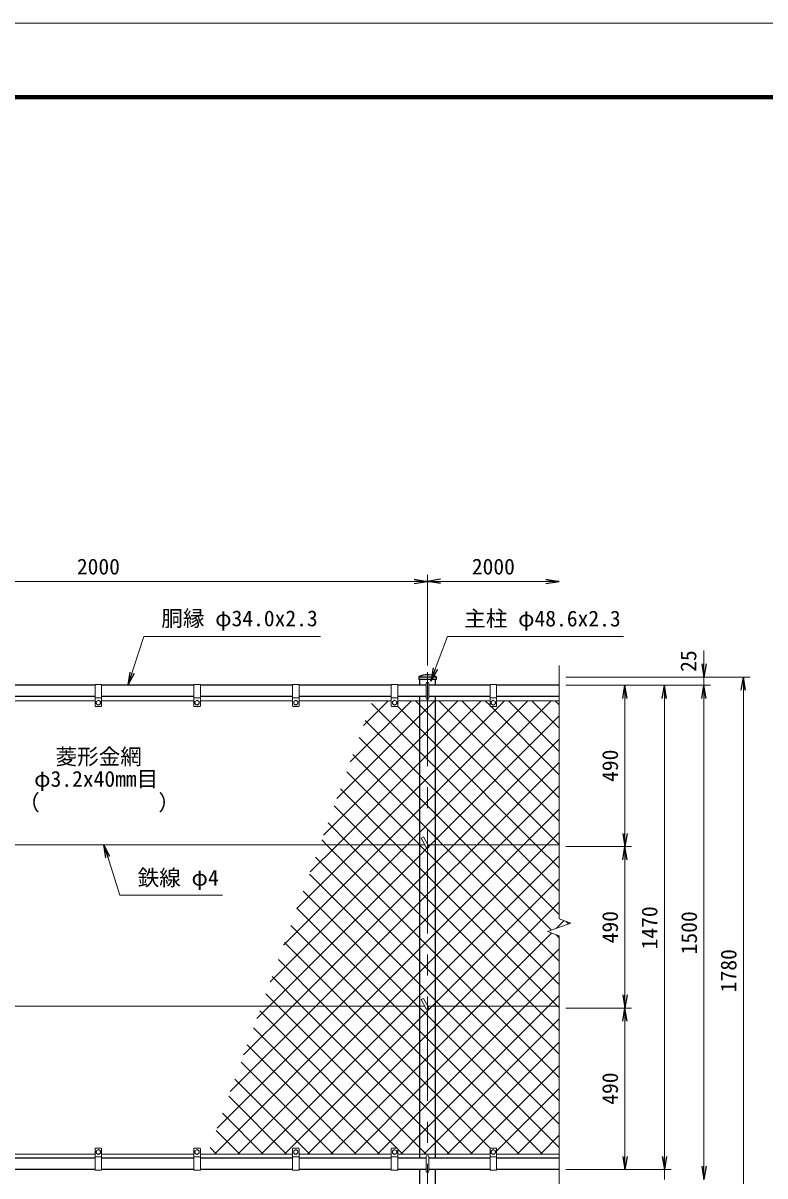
# Model space of a CAD drawing. Units: millimetres, scale not verified. Extents: x -4200 to 4200, y -2970 to 2970.
# Drawn here: x -2593 to -339, y -530 to 2970 of the extents above; entities that cross this region are included whole.
import ezdxf
from ezdxf.enums import TextEntityAlignment as Align

# ---------------------------------------------------------------- set-up
doc = ezdxf.new("R2010")
doc.units = ezdxf.units.MM
doc.header["$LTSCALE"] = 10
doc.linetypes.add('USER3', pattern=[50.8, 31.75, -6.35, 6.35, -6.35])
for name, color, linetype, lineweight in [('0-6_23', 2, 'Continuous', 9), ('0-9_0', 7, 'Continuous', 25), ('0-A_D-STR1', 1, 'Continuous', 25), ('0-B_D-STR2', 7, 'Continuous', 13), ('0-D_D-STR3', 3, 'Continuous', 13), ('0-E_D-BMK', 2, 'USER3', 13), ('0-F_D-STR-DIM', 7, 'Continuous', 13), ('1-3_D-STR-TXT', 7, 'Continuous', 13)]:
    doc.layers.add(name, color=color, linetype=linetype, lineweight=lineweight)
doc.styles.add('ＭＳ ゴシック', font='')
doc.styles.get('ＭＳ ゴシック').set_extended_font_data('MS Gothic')

# ---------------------------------------------------------------- blocks, each defined once
blk = doc.blocks.new('_OPEN')
at = {"layer": '0-9_0'}
blk.add_line((-10, 1.667), (0, 0), dxfattribs=at)
blk.add_lwpolyline([(-10, -1.667), (0, 0), (-10, 0)], dxfattribs=at)

msp = doc.modelspace()

# ---------------------------------------------------------------- linework, layer by layer
at = {"layer": '0-6_23'}
for points in [[(-4200, 2970), (4200, 2970), (4200, -2970), (-4200, -2970)], [(-3930, 2750), (3930, 2750), (3930, -2750), (-3930, -2750)], [(-3927.5, 2747.5), (3927.5, 2747.5), (3927.5, -2747.5), (-3927.5, -2747.5)], [(-3925, 2745), (3925, 2745), (3925, -2745), (-3925, -2745)], [(-3922.5, 2742.5), (3922.5, 2742.5), (3922.5, -2742.5), (-3922.5, -2742.5)], [(-3920, 2740), (3920, 2740), (3920, -2740), (-3920, -2740)]]:
    msp.add_lwpolyline(points, close=True, dxfattribs=at)
at = {"layer": '0-A_D-STR1'}
for p, q in [((-1390.66, 985.33), (-1390.66, 977)), ((-1338.46, 985), (-1390.66, 985)), ((-1338.46, 985.33), (-1338.46, 977)), ((-2374.56, 960), (-2654.56, 960)), ((-2074.56, 960), (-2354.56, 960)), ((-1774.56, 960), (-2054.56, 960)), ((-1474.56, 960), (-1754.56, 960)), ((-1368.56, 960), (-1454.56, 960)), ((-1338.46, 977), (-1390.66, 977)), ((-1388.86, 977), (-1388.86, 960)), ((-1174.56, 960), (-1360.56, 960)), ((-1340.26, 960), (-1340.26, 977)), ((-964.56, 960), (-1154.56, 960)), ((-2374.56, 926), (-2654.56, 926)), ((-2074.56, 926), (-2354.56, 926)), ((-1774.56, 926), (-2054.56, 926)), ((-1474.56, 926), (-1754.56, 926)), ((-1368.56, 926), (-1454.56, 926)), ((-1388.86, 926), (-1388.86, -476)), ((-1174.56, 926), (-1360.56, 926)), ((-1340.26, -476), (-1340.26, 926)), ((-964.56, 926), (-1154.56, 926)), ((-2374.56, -476), (-2654.56, -476)), ((-2074.56, -476), (-2354.56, -476)), ((-1774.56, -476), (-2054.56, -476)), ((-1474.56, -476), (-1754.56, -476)), ((-1368.56, -476), (-1454.56, -476)), ((-1174.56, -476), (-1360.56, -476)), ((-964.56, -476), (-1154.56, -476)), ((-2374.56, -510), (-2654.56, -510)), ((-2074.56, -510), (-2354.56, -510)), ((-1774.56, -510), (-2054.56, -510)), ((-1474.56, -510), (-1754.56, -510)), ((-1368.56, -510), (-1454.56, -510)), ((-1174.56, -510), (-1360.56, -510)), ((-964.56, -510), (-1154.56, -510))]:
    msp.add_line(p, q, dxfattribs=at)
msp.add_lwpolyline([(-1388.86, -510), (-1388.86, -795), (-1340.26, -795), (-1340.26, -510)], dxfattribs=at)
for centre, radius, start, end in [((-1389.66, 985.33), 1, 122.29827, 180), ((-1364.56, 932.66), 59.34, 64.40505, 115.59495), ((-1339.46, 985.33), 1, 0, 57.70173)]:
    msp.add_arc(centre, radius, start, end, dxfattribs=at)
at = {"layer": '0-B_D-STR2'}
for p, q in [((-1599.35, 727.03), (-1413.38, 913)), ((-1558.88, 838.21), (-1484.09, 913)), ((-1340.26, 703.28), (-1130.54, 913)), ((-1340.26, 632.57), (-1059.83, 913)), ((-1340.26, 561.86), (-989.12, 913)), ((-964.56, 547.06), (-1330.5, 913)), ((-964.56, 617.77), (-1259.79, 913)), ((-1174.56, 898.48), (-1189.07, 913)), ((-964.56, 759.19), (-1118.36, 913)), ((-964.56, 829.9), (-1047.65, 913)), ((-964.56, 900.61), (-976.94, 913)), ((-964.56, 688.48), (-1171.07, 895)), ((-1284.7, 476), (-964.56, 796.14)), ((-1388.86, 654.68), (-1340.26, 703.28)), ((-1213.98, 476), (-964.56, 725.43)), ((-1459.18, 476), (-1628.93, 645.75)), ((-1567.54, 476), (-1388.86, 654.68)), ((-1388.86, 583.97), (-1340.26, 632.57)), ((-1143.27, 476), (-964.56, 654.72)), ((-1529.89, 476), (-1647.8, 593.91)), ((-1496.83, 476), (-1388.86, 583.97)), ((-1388.86, 513.26), (-1340.26, 561.86)), ((-1072.56, 476), (-964.56, 584.01)), ((-1600.6, 476), (-1666.67, 542.07)), ((-1671.31, 476), (-1685.54, 490.23)), ((-1426.12, 476), (-1388.86, 513.26)), ((-1001.85, 476), (-964.56, 513.3)), ((-1842.14, 59.98), (-1426.12, 476)), ((-1801.67, 171.16), (-1496.83, 476)), ((-1761.21, 282.33), (-1567.54, 476)), ((-1388.86, 193.54), (-1671.31, 476)), ((-1388.86, 264.25), (-1600.6, 476)), ((-1388.86, 334.96), (-1529.89, 476)), ((-1388.86, 405.67), (-1459.18, 476)), ((-1340.26, 420.44), (-1284.7, 476)), ((-1340.26, 349.73), (-1213.98, 476)), ((-1340.26, 279.02), (-1143.27, 476)), ((-1340.26, 208.31), (-1072.56, 476)), ((-1340.26, 137.6), (-1001.85, 476)), ((-1388.86, 122.83), (-1704.41, 438.38)), ((-1388.86, 371.84), (-1340.26, 420.44)), ((-1388.86, 52.12), (-1723.28, 386.54)), ((-1340.26, 357.07), (-1388.86, 405.67)), ((-1774.7, -14), (-1388.86, 371.84)), ((-969.18, -14), (-1340.26, 357.07)), ((-1388.86, 301.13), (-1340.26, 349.73)), ((-1340.26, 286.36), (-1388.86, 334.96)), ((-1464.16, -14), (-1761.01, 282.86)), ((-1703.98, -14), (-1388.86, 301.13)), ((-1039.89, -14), (-1340.26, 286.36)), ((-1388.86, 230.42), (-1340.26, 279.02)), ((-1340.26, 215.65), (-1388.86, 264.25)), ((-973.13, 221.88), (-949.75, 245.26)), ((-1534.87, -14), (-1779.88, 231.02)), ((-1633.27, -14), (-1388.86, 230.42)), ((-1110.6, -14), (-1340.26, 215.65)), ((-935.8, 235.46), (-943.23, 242.89)), ((-1388.86, 159.71), (-1340.26, 208.31)), ((-1340.26, 144.94), (-1388.86, 193.54)), ((-964.56, 193.51), (-973.74, 202.69)), ((-1562.56, -14), (-1388.86, 159.71)), ((-1181.31, -14), (-1340.26, 144.94)), ((-1138.3, -14), (-964.56, 159.74)), ((-1676.29, -14), (-1817.62, 127.33)), ((-1388.86, 89), (-1340.26, 137.6)), ((-1340.26, 74.23), (-1388.86, 122.83)), ((-1747, -14), (-1836.49, 75.49)), ((-1491.85, -14), (-1388.86, 89)), ((-1252.02, -14), (-1340.26, 74.23)), ((-1067.59, -14), (-964.56, 89.03)), ((-1340.26, 3.52), (-1388.86, 52.12)), ((-1322.73, -14), (-1340.26, 3.52)), ((-2011.56, -463), (-1562.56, -14)), ((-2003.99, -384.72), (-1633.27, -14)), ((-1963.53, -273.54), (-1703.98, -14)), ((-1940.85, -463), (-1491.85, -14)), ((-1923.06, -162.37), (-1774.7, -14)), ((-1457.42, -445), (-1874.23, -28.19)), ((-1388.86, -372.14), (-1747, -14)), ((-1388.86, -301.43), (-1676.29, -14)), ((-1388.86, -160.01), (-1534.87, -14)), ((-1388.86, -89.3), (-1464.16, -14)), ((-1340.26, -215.96), (-1138.3, -14)), ((-1340.26, -286.67), (-1067.59, -14)), ((-964.56, -372.18), (-1322.73, -14)), ((-964.56, -301.47), (-1252.02, -14)), ((-964.56, -230.76), (-1181.31, -14)), ((-964.56, -160.05), (-1110.6, -14)), ((-964.56, -89.34), (-1039.89, -14)), ((-964.56, -18.63), (-969.18, -14)), ((-1510.13, -463), (-1893.1, -80.03)), ((-1340.26, -137.9), (-1388.86, -89.3)), ((-1580.84, -463), (-1911.97, -131.88)), ((-1015.16, -463), (-1340.26, -137.9)), ((-1304.46, -463), (-964.56, -123.1)), ((-1340.26, -208.61), (-1388.86, -160.01)), ((-1651.55, -463), (-1930.83, -183.72)), ((-1085.87, -463), (-1340.26, -208.61)), ((-1233.75, -463), (-964.56, -193.81)), ((-1722.26, -463), (-1949.7, -235.56)), ((-1388.86, -264.56), (-1340.26, -215.96)), ((-1587.3, -463), (-1388.86, -264.56)), ((-1154.56, -454.52), (-964.56, -264.52)), ((-1792.97, -463), (-1968.57, -287.4)), ((-1388.86, -335.27), (-1340.26, -286.67)), ((-1340.26, -350.03), (-1388.86, -301.43)), ((-1863.68, -463), (-1987.44, -339.24)), ((-1516.59, -463), (-1388.86, -335.27)), ((-1092.32, -463), (-964.56, -335.23)), ((-1340.26, -420.74), (-1388.86, -372.14)), ((-1227.29, -463), (-1340.26, -350.03)), ((-1934.39, -463), (-2006.31, -391.08)), ((-1021.61, -463), (-964.56, -405.94)), ((-2005.11, -463), (-2025.18, -442.93)), ((-1439.42, -463), (-1454.56, -447.86)), ((-1298, -463), (-1340.26, -420.74))]:
    msp.add_line(p, q, dxfattribs=at)
for points in [[(-1720.74, 393.51), (-1638.25, 476), (-1388.86, 725.39), (-1340.26, 773.99), (-1201.25, 913)], [(-1680.28, 504.68), (-1388.86, 796.1), (-1340.26, 844.7), (-1271.96, 913)], [(-1639.81, 615.86), (-1388.86, 866.81), (-1342.67, 913)], [(-964.56, 476.35), (-1340.26, 852.05), (-1388.86, 900.65), (-1401.21, 913)], [(-964.56, 334.93), (-1105.63, 476), (-1340.26, 710.63), (-1388.86, 759.23), (-1534.59, 904.96)], [(-964.56, 405.64), (-1034.92, 476), (-1340.26, 781.34), (-1388.86, 829.94), (-1454.86, 895.94)], [(-964.56, 264.22), (-1176.34, 476), (-1340.26, 639.92), (-1388.86, 688.52), (-1553.46, 853.12)], [(-1360.64, 470.77), (-1355.41, 476), (-1340.26, 491.15), (-964.56, 866.85)], [(-987.65, 216.6), (-1247.05, 476), (-1340.26, 569.21), (-1388.86, 617.81), (-1572.33, 801.28)], [(-964.56, 122.8), (-1317.76, 476), (-1340.26, 498.5), (-1388.86, 547.1), (-1591.19, 749.43)], [(-964.56, 52.08), (-1340.26, 427.78), (-1388.47, 476), (-1388.86, 476.38), (-1610.06, 697.59)], [(-1882.6, -51.19), (-1845.41, -14), (-1388.86, 442.55), (-1365.32, 466.09)], [(-1870.14, -463), (-1421.14, -14), (-1388.86, 18.29), (-1340.26, 66.89), (-964.56, 442.59)], [(-1799.43, -463), (-1388.86, -52.42), (-1350.43, -14), (-1340.26, -3.82), (-964.56, 371.88)], [(-964.56, -442.89), (-1340.26, -67.19), (-1388.86, -18.59), (-1393.45, -14), (-1742.15, 334.7)], [(-1728.72, -463), (-1388.86, -123.13), (-1340.26, -74.53), (-1279.72, -14), (-964.56, 301.17)], [(-1173.98, -445.6), (-1340.26, -279.32), (-1388.86, -230.72), (-1605.58, -14), (-1798.75, 179.18)], [(-1658.01, -463), (-1388.86, -193.85), (-1340.26, -145.25), (-1209.01, -14), (-987.36, 207.65)], [(-1368.71, -463), (-1388.86, -442.85), (-1817.71, -14), (-1855.36, 23.65)], [(-1445.88, -463), (-1388.86, -405.98), (-1340.26, -357.38), (-996.88, -14), (-964.56, 18.32)], [(-1375.17, -463), (-1340.26, -428.09), (-964.56, -52.39)]]:
    msp.add_lwpolyline(points, dxfattribs=at)
at = {"layer": '0-D_D-STR3'}
for p, q in [((-2374.56, 962), (-2374.56, 897)), ((-2354.56, 962), (-2374.56, 962)), ((-2354.56, 962), (-2354.56, 897)), ((-2074.56, 962), (-2074.56, 897)), ((-2054.56, 962), (-2074.56, 962)), ((-2054.56, 962), (-2054.56, 897)), ((-1774.56, 962), (-1774.56, 897)), ((-1754.56, 962), (-1774.56, 962)), ((-1754.56, 962), (-1754.56, 897)), ((-1474.56, 962), (-1474.56, 897)), ((-1454.56, 962), (-1474.56, 962)), ((-1454.56, 962), (-1454.56, 897)), ((-1368.56, 921), (-1368.56, 965)), ((-1360.56, 921), (-1360.56, 965)), ((-1174.56, 962), (-1174.56, 897)), ((-1154.56, 962), (-1174.56, 962)), ((-1154.56, 962), (-1154.56, 897)), ((-2654.56, 913), (-2374.56, 913)), ((-2354.56, 922), (-2374.56, 922)), ((-2371.06, 910.74), (-2364.56, 914.5)), ((-2371.06, 910.74), (-2371.06, 903.26)), ((-2364.56, 914.5), (-2358.06, 910.74)), ((-2358.06, 910.74), (-2358.06, 903.26)), ((-2354.56, 913), (-2074.56, 913)), ((-2054.56, 922), (-2074.56, 922)), ((-2071.06, 910.74), (-2064.56, 914.5)), ((-2071.06, 910.74), (-2071.06, 903.26)), ((-2064.56, 914.5), (-2058.06, 910.74)), ((-2058.06, 910.74), (-2058.06, 903.26)), ((-2054.56, 913), (-1774.56, 913)), ((-1754.56, 922), (-1774.56, 922)), ((-1771.06, 910.74), (-1764.56, 914.5)), ((-1771.06, 910.74), (-1771.06, 903.26)), ((-1764.56, 914.5), (-1758.06, 910.74)), ((-1758.06, 910.74), (-1758.06, 903.26)), ((-1754.56, 913), (-1474.56, 913)), ((-1454.56, 922), (-1474.56, 922)), ((-1471.06, 910.74), (-1464.56, 914.5)), ((-1471.06, 910.74), (-1471.06, 903.26)), ((-1464.56, 914.5), (-1458.06, 910.74)), ((-1458.06, 910.74), (-1458.06, 903.26)), ((-1454.56, 913), (-1174.56, 913)), ((-1154.56, 922), (-1174.56, 922)), ((-1171.06, 910.74), (-1164.56, 914.5)), ((-1171.06, 910.74), (-1171.06, 903.26)), ((-1164.56, 914.5), (-1158.06, 910.74)), ((-1158.06, 910.74), (-1158.06, 903.26)), ((-1154.56, 913), (-964.56, 913)), ((-2356.56, 895), (-2372.56, 895)), ((-2056.56, 895), (-2072.56, 895)), ((-1756.56, 895), (-1772.56, 895)), ((-1456.56, 895), (-1472.56, 895)), ((-1156.56, 895), (-1172.56, 895)), ((-1383.95, 495.59), (-1377.02, 499.59)), ((-1383.95, 495.59), (-1368.02, 468)), ((-1377.02, 499.59), (-1361.09, 472)), ((-1372.64, 476), (-3363.4, 476)), ((-964.56, 476), (-1363.4, 476)), ((-1383.95, 5.59), (-1377.02, 9.59)), ((-1383.95, 5.59), (-1368.02, -22)), ((-1377.02, 9.59), (-1361.09, -18)), ((-1372.64, -14), (-3363.4, -14)), ((-964.56, -14), (-1363.4, -14)), ((-2374.56, -512), (-2374.56, -447)), ((-2356.56, -445), (-2372.56, -445)), ((-2371.06, -460.74), (-2371.06, -453.26)), ((-2358.06, -460.74), (-2358.06, -453.26)), ((-2354.56, -512), (-2354.56, -447)), ((-2074.56, -512), (-2074.56, -447)), ((-2056.56, -445), (-2072.56, -445)), ((-2071.06, -460.74), (-2071.06, -453.26)), ((-2058.06, -460.74), (-2058.06, -453.26)), ((-2054.56, -512), (-2054.56, -447)), ((-1774.56, -512), (-1774.56, -447)), ((-1756.56, -445), (-1772.56, -445)), ((-1771.06, -460.74), (-1771.06, -453.26)), ((-1758.06, -460.74), (-1758.06, -453.26)), ((-1754.56, -512), (-1754.56, -447)), ((-1474.56, -512), (-1474.56, -447)), ((-1456.56, -445), (-1472.56, -445)), ((-1471.06, -460.74), (-1471.06, -453.26)), ((-1458.06, -460.74), (-1458.06, -453.26)), ((-1454.56, -512), (-1454.56, -447)), ((-1174.56, -512), (-1174.56, -447)), ((-1156.56, -445), (-1172.56, -445)), ((-1171.06, -460.74), (-1171.06, -453.26)), ((-1158.06, -460.74), (-1158.06, -453.26)), ((-1154.56, -512), (-1154.56, -447)), ((-2654.56, -463), (-2374.56, -463)), ((-2354.56, -472), (-2374.56, -472)), ((-2371.06, -460.74), (-2364.56, -464.5)), ((-2364.56, -464.5), (-2358.06, -460.74)), ((-2354.56, -463), (-2074.56, -463)), ((-2054.56, -472), (-2074.56, -472)), ((-2071.06, -460.74), (-2064.56, -464.5)), ((-2064.56, -464.5), (-2058.06, -460.74)), ((-2054.56, -463), (-1774.56, -463)), ((-1754.56, -472), (-1774.56, -472)), ((-1771.06, -460.74), (-1764.56, -464.5)), ((-1764.56, -464.5), (-1758.06, -460.74)), ((-1754.56, -463), (-1474.56, -463)), ((-1454.56, -472), (-1474.56, -472)), ((-1471.06, -460.74), (-1464.56, -464.5)), ((-1464.56, -464.5), (-1458.06, -460.74)), ((-1454.56, -463), (-1174.56, -463)), ((-1368.56, -515), (-1368.56, -471)), ((-1360.56, -515), (-1360.56, -471)), ((-1154.56, -472), (-1174.56, -472)), ((-1171.06, -460.74), (-1164.56, -464.5)), ((-1164.56, -464.5), (-1158.06, -460.74)), ((-1154.56, -463), (-964.56, -463)), ((-2354.56, -512), (-2374.56, -512)), ((-2054.56, -512), (-2074.56, -512)), ((-1754.56, -512), (-1774.56, -512)), ((-1454.56, -512), (-1474.56, -512)), ((-1154.56, -512), (-1174.56, -512))]:
    msp.add_line(p, q, dxfattribs=at)
for points in [[(-2371.06, 903.26), (-2364.56, 899.5), (-2358.06, 903.26)], [(-2071.06, 903.26), (-2064.56, 899.5), (-2058.06, 903.26)], [(-1771.06, 903.26), (-1764.56, 899.5), (-1758.06, 903.26)], [(-1471.06, 903.26), (-1464.56, 899.5), (-1458.06, 903.26)], [(-1171.06, 903.26), (-1164.56, 899.5), (-1158.06, 903.26)], [(-2371.06, -453.26), (-2364.56, -449.5), (-2358.06, -453.26)], [(-2071.06, -453.26), (-2064.56, -449.5), (-2058.06, -453.26)], [(-1771.06, -453.26), (-1764.56, -449.5), (-1758.06, -453.26)], [(-1471.06, -453.26), (-1464.56, -449.5), (-1458.06, -453.26)], [(-1171.06, -453.26), (-1164.56, -449.5), (-1158.06, -453.26)]]:
    msp.add_lwpolyline(points, dxfattribs=at)
for centre in [(-2364.56, 907), (-2064.56, 907), (-1764.56, 907), (-1464.56, 907), (-1164.56, 907), (-2364.56, -457), (-2064.56, -457), (-1764.56, -457), (-1464.56, -457), (-1164.56, -457)]:
    msp.add_circle(centre, 6.49, dxfattribs=at)
for centre, radius, start, end in [((-1364.56, 965), 4, 0, 180), ((-1364.56, 921), 4, 180, 0), ((-2372.56, 897), 2, 180, 270), ((-2356.56, 897), 2, 270, 0), ((-2072.56, 897), 2, 180, 270), ((-2056.56, 897), 2, 270, 0), ((-1772.56, 897), 2, 180, 270), ((-1756.56, 897), 2, 270, 0), ((-1472.56, 897), 2, 180, 270), ((-1456.56, 897), 2, 270, 0), ((-1172.56, 897), 2, 180, 270), ((-1156.56, 897), 2, 270, 0), ((-1364.56, 470), 4, 210, 30), ((-1364.56, -20), 4, 210, 30), ((-2372.56, -447), 2, 90, 180), ((-2356.56, -447), 2, 0, 90), ((-2072.56, -447), 2, 90, 180), ((-2056.56, -447), 2, 0, 90), ((-1772.56, -447), 2, 90, 180), ((-1756.56, -447), 2, 0, 90), ((-1472.56, -447), 2, 90, 180), ((-1456.56, -447), 2, 0, 90), ((-1172.56, -447), 2, 90, 180), ((-1156.56, -447), 2, 0, 90), ((-1364.56, -471), 4, 0, 180), ((-1364.56, -515), 4, 180, 0)]:
    msp.add_arc(centre, radius, start, end, dxfattribs=at)
at = {"layer": '0-E_D-BMK'}
msp.add_line((-1364.56, -810), (-1364.56, 1000), dxfattribs=at)
at = {"layer": '0-F_D-STR-DIM'}
for p, q in [((-1364.56, 1020), (-1364.56, 1295)), ((-1364.56, 1020), (-1364.56, 1295)), ((-3324.56, 1275), (-1404.56, 1275)), ((-1324.56, 1275), (-1004.56, 1275)), ((-524.56, 1025), (-524.56, 1065)), ((-964.56, 1020), (-964.56, 250.65)), ((-944.56, 985), (-384.56, 985)), ((-944.56, 985), (-504.56, 985)), ((-524.56, 960), (-524.56, 985)), ((-944.56, 960), (-624.56, 960)), ((-944.56, 960), (-504.56, 960)), ((-944.56, 960), (-504.56, 960)), ((-944.56, 960), (-744.56, 960)), ((-404.56, 945), (-404.56, -755)), ((-764.56, 510), (-764.56, 920)), ((-644.56, 920), (-644.56, -470)), ((-524.56, -500), (-524.56, 920)), ((-524.56, 920), (-524.56, 880)), ((-944.56, 470), (-744.56, 470)), ((-944.56, 470), (-744.56, 470)), ((-764.56, 430), (-764.56, 20)), ((-929.32, 237.83), (-964.56, 250.65)), ((-999.79, 212.17), (-929.32, 237.83)), ((-964.56, 199.35), (-999.79, 212.17)), ((-964.56, 199.35), (-964.56, -630)), ((-944.56, -20), (-744.56, -20)), ((-944.56, -20), (-744.56, -20)), ((-764.56, -470), (-764.56, -60)), ((-644.56, -470), (-644.56, -430)), ((-944.56, -510), (-624.56, -510)), ((-944.56, -510), (-624.56, -510)), ((-944.56, -510), (-744.56, -510)), ((-644.56, -510), (-644.56, -540))]:
    msp.add_line(p, q, dxfattribs=at)
at = {"layer": '1-3_D-STR-TXT'}
for points in [[(-1689.89, 1108.26), (-2225.84, 1108.26), (-2273.93, 961.9)], [(-769.16, 1108), (-1303.84, 1108), (-1353.87, 974.44)], [(-1987.6, 322.37), (-2298.93, 322.37), (-2347.03, 474.09)]]:
    msp.add_lwpolyline(points, dxfattribs=at)

# ---------------------------------------------------------------- block references
at = {"layer": '0-F_D-STR-DIM', "xscale": 4, "yscale": 4}
for p in [(-1364.56, 1275), (-964.56, 1275)]:
    msp.add_blockref('_OPEN', p, dxfattribs=at)
for p, rotation in [((-1364.56, 1275), 180), ((-524.56, 985), 270), ((-404.56, 985), 90), ((-764.56, 960), 90), ((-644.56, 960), 90), ((-524.56, 960), 90), ((-524.56, 960), 90), ((-764.56, 470), 270), ((-764.56, 470), 90), ((-764.56, -20), 270), ((-764.56, -20), 90), ((-764.56, -510), 270), ((-644.56, -510), 270), ((-644.56, -510), 270), ((-524.56, -540), 270)]:
    msp.add_blockref('_OPEN', p, dxfattribs=dict(at, rotation=rotation))
at = {"layer": '1-3_D-STR-TXT', "xscale": 4, "yscale": 4}
for p, rotation in [((-2274.55, 960), 251.80943), ((-1354.57, 972.57), 249.46512), ((-2347.63, 476), 107.58773)]:
    msp.add_blockref('_OPEN', p, dxfattribs=dict(at, rotation=rotation))

# ---------------------------------------------------------------- texts
at = {"layer": '0-F_D-STR-DIM', "style": 'ＭＳ ゴシック'}
for p in [(-2429.81, 1281.75), (-1229.81, 1281.75)]:
    msp.add_text('2000', height=48.09, dxfattribs=at).set_placement(p, align=Align.BOTTOM_LEFT)
for s, p in [('25', (-533.28, 1000.65)), ('490', (-771.3, 666.5)), ('1470', (-651.3, 158.1)), ('490', (-771.3, 176.5)), ('1500', (-531.3, 143.1)), ('1780', (-411.3, 28.1)), ('490', (-771.3, -313.5))]:
    msp.add_text(s, height=48.09, rotation=90, dxfattribs=at).set_placement(p, align=Align.BOTTOM_LEFT)
at = {"layer": '1-3_D-STR-TXT', "style": 'ＭＳ ゴシック'}
for s, p in [('胴縁 φ34.0x2.3', (-2173.39, 1124.52)), ('主柱 φ48.6x2.3', (-1252.92, 1124.01)), ('菱形金網', (-2494.5, 704.9)), ('φ3.2x40mm目', (-2559.48, 637.31)), ('（\u3000\u3000   \u3000\u3000）', (-2608.21, 565.66)), ('鉄線 φ4', (-2245.22, 337.24))]:
    msp.add_text(s, height=48.09, dxfattribs=at).set_placement(p, align=Align.BOTTOM_LEFT)

doc.saveas('drawing.dxf')
